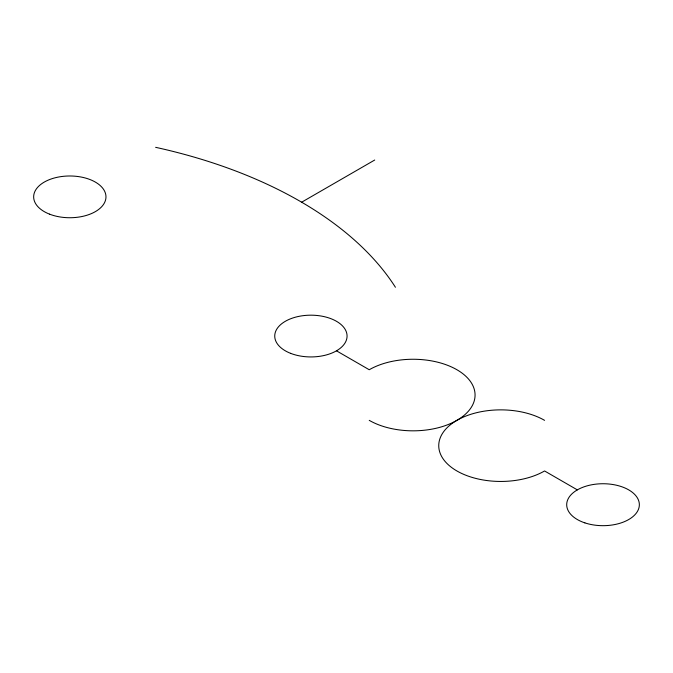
<?xml version="1.0" encoding="UTF-8"?>
<svg xmlns="http://www.w3.org/2000/svg" width="673" height="673" viewBox="0 0 673 673"><rect width="100%" height="100%" fill="white"/><g stroke="black" fill="none" stroke-linecap="round" stroke-linejoin="round"><path stroke-width="1.01" d="M301.655 202.203L374.718 160.023M336.475 350.818L369.241 369.738A61.992 35.787 0 0 1 456.908 369.738A61.992 35.787 0 0 1 456.908 420.347A61.992 35.787 0 0 0 456.908 470.965A61.992 35.787 0 0 0 544.583 470.965L577.341 489.885M155.623 147.32A411.666 237.678 0 0 1 395.421 287.262M369.241 420.347A61.992 35.787 0 0 0 456.908 420.347A61.992 35.787 0 0 1 544.583 420.347M584.862 522.871A36.325 20.972 0 0 0 639.35 504.708A36.325 20.972 0 0 0 584.862 486.545A36.325 20.972 0 0 0 584.862 522.871M49.541 214.149A36.165 20.88 0 0 0 105.88 198.35A36.165 20.88 0 0 0 54.008 178.084A36.165 20.88 0 0 0 49.541 214.149M290.635 353.35A36.165 20.88 0 0 0 346.974 337.543A36.165 20.88 0 0 0 295.102 317.277A36.165 20.88 0 0 0 290.635 353.35"/></g></svg>
